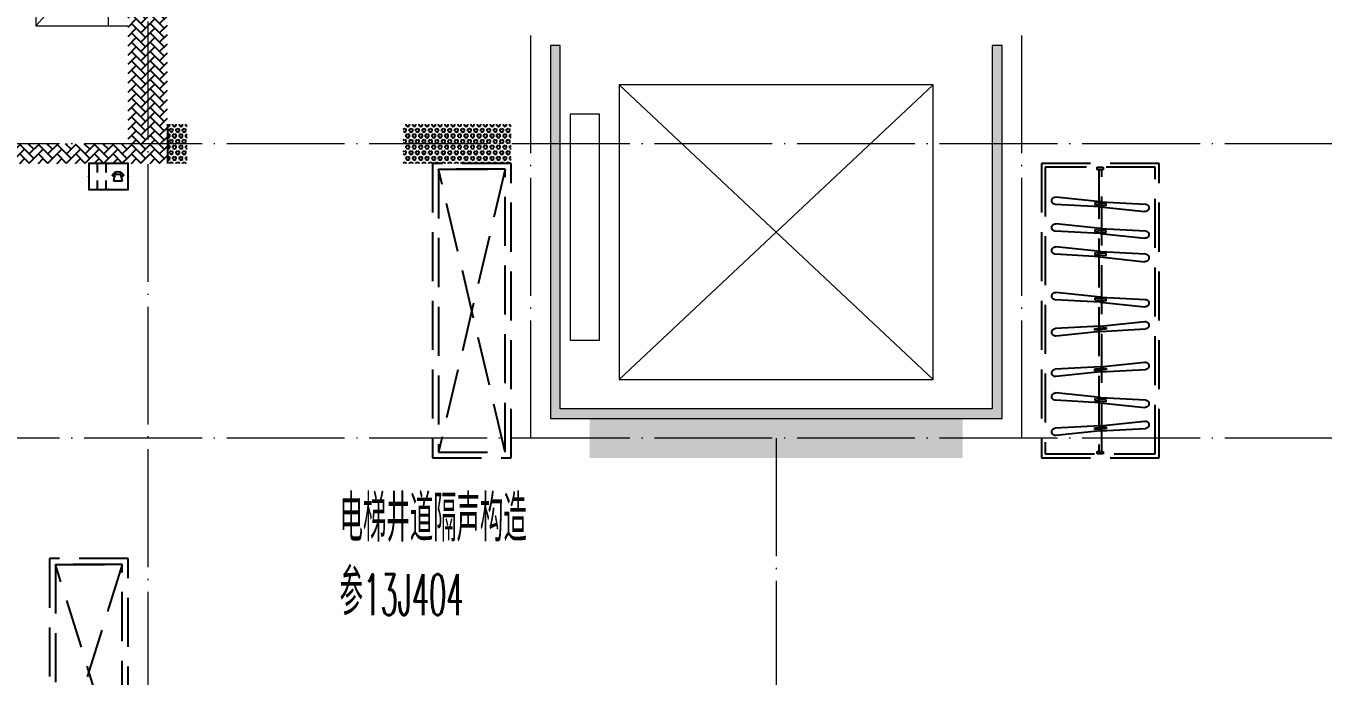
# Model space of a CAD drawing. Extents: x -518115 to 389031, y -231062 to 1628073.
# Drawn here: x 46996 to 53601, y 290204 to 293515 of the extents above; entities that cross this region are included whole.
import ezdxf
from ezdxf.enums import TextEntityAlignment as Align

# ---------------------------------------------------------------- set-up
doc = ezdxf.new("R2010")
doc.units = 0
doc.header["$LTSCALE"] = 1000
doc.header["$MEASUREMENT"] = 0
doc.linetypes.add('A户型$0$DASH', pattern=[0.35, 0.25, -0.1])
doc.linetypes.add('DOTE', pattern=[2.4200000000000004, 2, -0.2, 0.02, -0.2])
for name, color, linetype, lineweight in [('3.5方案汇报，与郭总、侯月琴确定户型_t8$0$STAIR', 2, 'Continuous', 18), ('DOTE', 19, 'DOTE', 9), ('LVTRY', 1, 'Continuous', 13), ('PUB_HATCH', 8, 'Continuous', 9), ('WINDOW', 144, 'Continuous', 15), ('填充', 251, 'Continuous', 5), ('平面-空调预留孔', 173, 'Continuous', 15)]:
    doc.layers.add(name, color=color, linetype=linetype, lineweight=lineweight)
for name, color, linetype in [('5fur', 250, 'Continuous'), ('EQUIP-安防', 3, 'Continuous'), ('PUB_TEXT', 4, 'Continuous'), ('保温', 6, 'Continuous'), ('建筑-排气道', 9, 'Continuous')]:
    doc.layers.add(name, color=color, linetype=linetype)
doc.styles.add('_TCH_DIM', font='SIMPLEX.shx', dxfattribs={"width": 0.7, "bigfont": 'GBCBIG.shx'})
doc.styles.add('_TEL_DIM', font='SIMPLEX', dxfattribs={"width": 0.8, "height": 3.5, "bigfont": 'HZTXT'})
doc.styles.add('DIM_FONT', font='SIMPLEX.shx', dxfattribs={"width": 0.56})
pattern_1 = [(90, (0, 0), (-16.49778, 1.010197673501861e-15), [9.525, -19.05]), (210, (0, 0), (8.248889999999996, -14.28749658604684), [9.525, -19.05]), (150, (5.83238038093927e-16, 9.525), (-8.248890000000003, -14.28749658604684), [9.525, -19.05])]
pattern_2 = [(45, (0, 0), (0, 47.41575231924514), [100.584, -33.528]), (135, (23.70786, 23.70786), (3.05311331771918e-15, 47.41575231924513), [100.584, -33.528])]

# ---------------------------------------------------------------- blocks, each defined once
blk = doc.blocks.new('GDGDGDSDA')
at = {"layer": 'DOTE', "linetype": 'DOTE', "ltscale": 0.3}
for p, q in [((453635.036221659, 370658.3318268224), (453634.7978355026, 359558.331827242)), ((455584.8193165596, 366358.3318260413), (455584.8193166445, 368458.3318260653)), ((458084.8193069046, 366358.3318260893), (458084.8193068199, 368458.3318260653)), ((471334.8193115436, 367858.3318270331), (417334.819312298, 367858.3318270331)), ((471334.8193115436, 366358.3318253069), (417334.819312298, 366358.3318263437)), ((456834.8193047661, 366358.3318260653), (456834.8193047661, 359558.331827242))]:
    blk.add_line(p, q, dxfattribs=at)
blk = doc.blocks.new('dfgdfgsf')
at = {"layer": '5fur', "linetype": 'A户型$0$DASH'}
for p, q in [((2086656.552133835, -1251032.189169037), (2086626.552133835, -1251032.189169037)), ((2086626.552133835, -1251032.189169037), (2086626.552133835, -1251044.189169037)), ((2086626.552133835, -1251044.189169037), (2086656.552133835, -1251044.189169037)), ((2086649.052133835, -1251044.189169037), (2086649.052133835, -1252480.189184548)), ((2086656.552133835, -1251044.189169037), (2086656.552133835, -1251032.189169037)), ((2086640.012626641, -1251207.207411414), (2086868.046218595, -1251183.393453666)), ((2086640.012626641, -1251207.207411414), (2086411.06648884, -1251219.45851867)), ((2086642.065881883, -1251233.224168215), (2086414.032289928, -1251257.038125963)), ((2086642.065881883, -1251233.224168215), (2086871.012019684, -1251220.973060959)), ((2086640.012626641, -1251343.926958486), (2086867.572187244, -1251320.162504684)), ((2086640.012626641, -1251343.926958486), (2086411.06648884, -1251356.178065741)), ((2086642.065881883, -1251369.943715286), (2086414.032289928, -1251393.757673034)), ((2086642.065881883, -1251369.943715286), (2086871.012019684, -1251357.692608031)), ((2086640.012626641, -1251460.926958486), (2086411.06648884, -1251473.178065741)), ((2086640.012626641, -1251460.926958486), (2086868.046218595, -1251437.113000738)), ((2086642.065881883, -1251488.943715286), (2086414.032289928, -1251512.757673034)), ((2086642.272492185, -1251488.922138602), (2086871.012019684, -1251474.692608031)), ((2086640.012626641, -1251692.823365086), (2086411.06648884, -1251705.074472341)), ((2086641.958843569, -1251718.8398122), (2086413.925251614, -1251742.653769948)), ((2086640.012626641, -1251692.823365086), (2086868.046218595, -1251669.009407338)), ((2086642.065881883, -1251718.840121886), (2086871.012019684, -1251706.589014631)), ((2086640.012626641, -1251867.548872134), (2086411.06648884, -1251855.297764878)), ((2086642.065881883, -1251841.532115333), (2086414.032289928, -1251817.718157585)), ((2086642.065881883, -1251841.532115333), (2086871.012019684, -1251853.783222589)), ((2086640.012626641, -1251867.548872134), (2086868.046218595, -1251891.362829882)), ((2086642.065881883, -1252048.362897546), (2086414.032289928, -1252024.548939798)), ((2086642.065881883, -1252048.362897546), (2086871.012019684, -1252060.614004801)), ((2086640.012626641, -1252074.379654346), (2086411.06648884, -1252062.128547091)), ((2086640.012626641, -1252074.379654346), (2086868.046218595, -1252098.193612094)), ((2086640.00347948, -1252204.927447958), (2086868.046693073, -1252181.119012747)), ((2086640.012626641, -1252204.926958486), (2086411.06648884, -1252217.178065741)), ((2086642.065881883, -1252230.943715286), (2086414.032289928, -1252254.757673034)), ((2086642.065881883, -1252230.943715286), (2086871.012019684, -1252218.692608031)), ((2086640.012626641, -1252374.379654346), (2086411.06648884, -1252362.128547091)), ((2086642.065881883, -1252348.362897546), (2086414.032289928, -1252324.548939798)), ((2086640.012626641, -1252374.379654346), (2086868.046218595, -1252398.193612094)), ((2086642.065881883, -1252348.362897546), (2086871.012019684, -1252360.614004801)), ((2086656.552133835, -1252480.189184548), (2086626.552133835, -1252480.189184548)), ((2086626.552133835, -1252480.189184548), (2086626.552133835, -1252492.189184548)), ((2086626.552133835, -1252492.189184548), (2086656.552133835, -1252492.189184548)), ((2086656.552133835, -1252492.189184548), (2086656.552133835, -1252480.189184548))]:
    blk.add_line(p, q, dxfattribs=at)
for points in [[(2086941.552133844, -1252512.189184548), (2086341.552133826, -1252512.189184548), (2086341.552133826, -1251012.189169037), (2086941.552133844, -1251012.189169037)], [(2086921.552133844, -1252492.189184548), (2086361.552133826, -1252492.189184548), (2086361.552133826, -1251032.189169037), (2086921.552133844, -1251032.189169037)], [(2089641.574593927, -1252512.189162764), (2089641.574593927, -1251012.189169037), (2090041.576491032, -1251012.189169037), (2090041.576491032, -1252512.189162764)], [(2089671.574593927, -1252482.189162764), (2089671.574593927, -1251042.189169037), (2090011.576491032, -1251042.189169037), (2090011.576491032, -1252482.189162764)], [(2086669.975935881, -1251222.303577964), (2086612.130426479, -1251226.868774013), (2086611.446011676, -1251218.196567505), (2086669.291521079, -1251213.631371456)], [(2086669.975935881, -1251359.023125037), (2086612.130426479, -1251363.588321085), (2086611.446011676, -1251354.916114577), (2086669.291521079, -1251350.350918529)], [(2086669.975935881, -1251476.023125037), (2086612.130426479, -1251480.588321085), (2086611.446011676, -1251471.916114577), (2086669.291521079, -1251467.350918529)], [(2086669.975935881, -1251707.919531636), (2086612.130426479, -1251712.484727685), (2086611.446011676, -1251703.812521177), (2086669.291521079, -1251699.247325129)], [(2086669.975935881, -1251852.452705584), (2086612.130426479, -1251847.887509534), (2086611.446011676, -1251856.559716042), (2086669.291521079, -1251861.124912091)], [(2086669.975935881, -1252059.283487796), (2086612.130426479, -1252054.718291747), (2086611.446011676, -1252063.390498255), (2086669.291521079, -1252067.955694304)], [(2086669.975935881, -1252220.023125037), (2086612.130426479, -1252224.588321085), (2086611.446011676, -1252215.916114577), (2086669.291521079, -1252211.350918529)], [(2086669.975935881, -1252359.283487796), (2086612.130426479, -1252354.718291747), (2086611.446011676, -1252363.390498255), (2086669.291521079, -1252367.955694304)], [(2091591.540163053, -1254175.039719756), (2091591.540163053, -1253025.039719979), (2091991.540163053, -1253025.039719979), (2091991.540163053, -1254175.039719756)], [(2091621.540163053, -1254145.039719756), (2091621.540163053, -1253055.039719979), (2091961.540163053, -1253055.039719979), (2091961.540163053, -1254145.039719756)]]:
    blk.add_lwpolyline(points, close=True, dxfattribs=at)
for points in [[(2086634.052133851, -1252480.189184548), (2086634.052133851, -1251044.189169037)], [(2089671.574593927, -1252482.189162764), (2090011.576491032, -1251042.189169037), (2089671.574593927, -1251042.189169037), (2090011.576491032, -1252482.189162764)], [(2091621.540163053, -1254145.039719756), (2091961.540163053, -1253055.039719979), (2091621.540163053, -1253055.039719979), (2091961.540163053, -1254145.039719756)]]:
    blk.add_lwpolyline(points, dxfattribs=at)
for centre, radius, start, end in [((2086869.52911914, -1251202.183257312), 18.84219772992773, 274.5124580593468, 94.51245805934676), ((2086412.549389384, -1251238.248322315), 18.84219772992773, 94.51245805934676, 274.5124580593468), ((2086869.52911914, -1251338.902804384), 18.84219772992773, 274.5124580593468, 94.51245805934676), ((2086412.549389384, -1251374.967869388), 18.84219772992773, 94.51245805934676, 274.5124580593468), ((2086869.52911914, -1251455.902804384), 18.84219772992773, 274.5124580593468, 94.51245805934676), ((2086413.467632937, -1251492.892270836), 19.86740246134075, 97.25134376341428, 271.6272697501093), ((2086412.44235107, -1251723.863966302), 18.84219772992773, 94.51245805934676, 274.5124580593468), ((2086869.52911914, -1251687.799210984), 18.84219772992773, 274.5124580593468, 94.51245805934676), ((2086412.549389384, -1251836.507961232), 18.84219772992773, 85.4875419406524, 265.4875419406524), ((2086869.52911914, -1251872.573026235), 18.84219772992773, 265.4875419406524, 85.4875419406524), ((2086412.549389384, -1252043.338743445), 18.84219772992773, 85.4875419406524, 265.4875419406524), ((2086869.52911914, -1252079.403808448), 18.84219772992773, 265.4875419406524, 85.4875419406524), ((2086869.52911914, -1252199.902804384), 18.84219772992773, 274.5124580593468, 94.51245805934676), ((2086412.549389384, -1252235.967869388), 18.84219772992773, 94.51245805934676, 274.5124580593468), ((2086412.549389384, -1252343.338743445), 18.84219772992773, 85.4875419406524, 265.4875419406524), ((2086869.52911914, -1252379.403808448), 18.84219772992773, 265.4875419406524, 85.4875419406524)]:
    blk.add_arc(centre, radius, start, end, dxfattribs=at)
blk = doc.blocks.new('A-Kitchen-7')
at = {"layer": 'LVTRY'}
for p, q in [((-518.6581278588565, 779.725278688129), (-7.244008776673581, 834.3051076843403)), ((-7.244008776673581, 834.3051076843403), (-3.585880917788018, 810.5855355854728)), ((-515, 756.005706589378), (-518.6581278588565, 779.725278688129)), ((-3.585880917788018, 810.5855355854728), (-515, 756.005706589378)), ((515, 756.005706589378), (-515, 756.005706589378)), ((-515, 756.005706589378), (-515, 40)), ((-485.6368437646597, 760.5342107040924), (-484.9384396369278, 756.005706589378)), ((-29.12075551543967, 766.9560861630598), (-112.0975807690556, 756.005706589378)), ((-29.12075551546877, 766.9560861630598), (-35.20590834700852, 806.4126680237241)), ((515, 780), (-5.820766091346741e-11, 780)), ((0, 756.005706589378), (-5.820766091346741e-11, 780)), ((515, 756.005706589378), (515, 780)), ((515, 40), (515, 756.005706589378)), ((-515, 40), (515, 40))]:
    blk.add_line(p, q, dxfattribs=at)
blk.add_lwpolyline([(-468.9430810984049, 40), (-468.9430810984049, 0), (468.9430810984049, 0), (468.9430810984632, 40)], close=True, dxfattribs=at)
blk = doc.blocks.new('rtyg7uyhg')
at = {"layer": 'LVTRY'}
for p, q in [((193590.3031336021, 45458.1133254503), (193590.3030643982, 45069.47696181395)), ((194234.6213208837, 45488.79502889935), (193620.9849572473, 45488.79513816872)), ((194265.3030643982, 45069.47684161765), (194265.3031336021, 45458.113205254)), ((193682.3485790417, 45406.97694542356), (193887.8216881326, 45406.97690883528)), ((193896.3984467548, 45429.87059594441), (193857.5823896687, 45326.26016876537)), ((193875.2965560293, 45316.03289288385), (193945.6178257855, 45401.45376218002)), ((193925.7802168131, 45440.40881343969), (193940.0533153456, 45432.16822680717)), ((194111.8940335871, 45406.97686893496), (194173.2576699507, 45406.97685800815)), ((193620.9848935069, 45130.84059271414), (193620.9849317512, 45345.61331998683)), ((193857.5823896687, 45326.26016876537), (193875.2965560293, 45316.03289288385)), ((194009.6212953876, 45345.61325078298), (194009.6212571432, 45130.84052351015)), ((194050.5303480524, 45130.84051622554), (194050.5303862967, 45345.61324349836)), ((194234.6212953876, 45345.61321071758), (194234.6212571432, 45130.84048344476)), ((193948.2576098526, 45069.47689807355), (193682.3485189436, 45069.47694542356)), ((194173.2576098526, 45069.47685800816), (194111.893973489, 45069.47686893508)), ((193620.9848771165, 45038.79513816872), (194234.621240753, 45038.79502889935))]:
    blk.add_line(p, q, dxfattribs=at)
for centre, radius in [((193866.4394935961, 45437.65873082454), 20.45454545454545), ((193989.1667663234, 45437.6587089707), 20.45454545454545), ((194070.9849481416, 45437.65869440146), 20.45454545454545), ((193815.3030944472, 45238.22692174855), 25.56818181818182), ((194137.4621853563, 45238.2268643822), 25.56818181818182)]:
    blk.add_circle(centre, radius, dxfattribs=at)
for centre, radius, start, end in [((193620.9849517839, 45458.11331998683), 30.68181818181818, 89.99998979807194, 179.9999897972382), ((193915.5529409315, 45422.69466753349), 20.45454545454545, 59.99998980057491, 159.4623117970261), ((194234.6213154203, 45458.11321071746), 30.68181818181818, 359.9999897972382, 89.99998979807194), ((193682.3485681149, 45345.61330905991), 61.36363636363636, 89.99998979807194, 179.9999897972382), ((193929.8260394641, 45414.45408090108), 20.45454545454545, 320.5376677968172, 59.99998980057491), ((193948.2576590239, 45345.6132617099), 61.36363636363636, 359.9999897972382, 89.99998979807194), ((194111.8940226603, 45345.61323257144), 61.36363636363636, 89.99998979807194, 179.9999897972382), ((194173.2576590239, 45345.6132216445), 61.36363636363636, 359.9999897972382, 89.99998979807194), ((193682.3485298705, 45130.84058178721), 61.36363636363636, 179.9999897972382, 269.9999897980719), ((193948.2576207797, 45130.8405344372), 61.36363636363636, 269.9999897980719, 359.9999897972382), ((194111.893984416, 45130.84050529861), 61.36363636363636, 179.9999897972382, 269.9999897980719), ((194173.2576207797, 45130.84049437181), 61.36363636363636, 269.9999897980719, 359.9999897972382), ((193620.9848825799, 45069.47695635049), 30.68181818181818, 179.9999897972382, 269.9999897980719), ((194234.6212462163, 45069.47684708112), 30.68181818181818, 269.9999897980719, 359.9999897972382)]:
    blk.add_arc(centre, radius, start, end, dxfattribs=at)
at = {"layer": 'LVTRY', "style": 'DIM_FONT', "width": 0.8, "flags": 9}
for tag in ['XSIZE', 'YSIZE']:
    blk.add_attdef(tag, (193927.8031388824, 45487.7665121054), '', height=0.5, rotation=89.99998979807198, dxfattribs=at)
blk = doc.blocks.new('FRSDFDGDGDRGDR')
at = {"layer": '平面-空调预留孔'}
for p, q in [((699612.3179923807, 775043.9561356568), (699612.3179923807, 775441.1561356868)), ((699618.9179923869, 775447.756135683), (699746.3179923192, 775447.756135683)), ((699746.3179923192, 775447.756135683), (699746.3179923192, 775355.3561357355)), ((699719.9179922946, 775342.156135743), (699719.9179922946, 775142.9561356006)), ((699726.5179923008, 775348.7561357393), (699739.7179923131, 775348.7561357393)), ((699726.5179923008, 775136.3561356043), (699739.7179923131, 775136.3561356043)), ((699746.3179923192, 775129.7561356081), (699746.3179923192, 775037.3561356605)), ((699746.3179923192, 775037.3561356605), (699618.9179923869, 775037.3561356605))]:
    blk.add_line(p, q, dxfattribs=at)
blk.add_lwpolyline([(699766.1179923377, 775166.7161355871), (699792.5179923623, 775153.5161355946), (699792.5179923623, 775057.1561356493), (699766.1179923377, 775043.9561356568), (699766.1179923377, 775017.5561356718), (699618.9179923869, 775017.5561356718, -0.4142135623730951), (699592.5179923623, 775043.9561356568), (699592.5179923623, 775441.1561356868, -0.4142135623730951), (699618.9179923869, 775467.5561356718), (699766.1179923377, 775467.5561356718), (699766.1179923377, 775441.1561356868), (699792.5179923623, 775427.9561356943), (699792.5179923623, 775331.596135749), (699766.1179923377, 775318.3961357565)], format="xyb", close=True, dxfattribs=at)
for centre, radius in [((699739.7179923131, 775331.596135749), 10.55999999400228), ((699739.7179923131, 775243.1561357992), 15.83999999100342), ((699739.7179923131, 775153.5161355946), 10.55999999400228)]:
    blk.add_circle(centre, radius, dxfattribs=at)
for centre, radius, start, end in [((699618.917992382, 775441.1561356819), 6.600000001199078, 89.99999995997936, 179.9999999533093), ((699726.5179922959, 775342.1561357381), 6.600000001199078, 89.99999995997936, 179.9999999533093), ((699739.717992318, 775355.3561357405), 6.600000001206354, 269.9999999599793, 359.9999999533093), ((699726.5179922959, 775142.9561356056), 6.600000001199078, 180.0000000400206, 270.0000000533608), ((699739.717992318, 775129.7561356032), 6.600000001206354, 4.002063966804346e-08, 90.00000005336085), ((699618.917992382, 775043.9561356618), 6.600000001199078, 180.0000000400206, 270.0000000533608)]:
    blk.add_arc(centre, radius, start, end, dxfattribs=at)
blk = doc.blocks.new('*U88')
h = blk.add_hatch(color=5)
h.set_gradient(color1=(0, 0, 255), rotation=180, tint=1)
h.paths.add_polyline_path([(3.524958103184869e-15, -2.819966482547906e-15), (-6.350000000000009, -6.349999999999992), (-6.350000000000001, -2.159000000000014), (-15, -2.158999999999999), (-14.99999999999999, 2.159000000000044), (-6.349999999999993, 2.159000000000029), (-6.349999999999985, 6.350000000000009)])
at = {"color": 0, "linetype": 'Continuous'}
blk.add_lwpolyline([(3.524958103184869e-15, -2.819966482547906e-15), (-6.350000000000009, -6.349999999999992), (-6.350000000000001, -2.159000000000014), (-15, -2.158999999999999), (-14.99999999999999, 2.159000000000044), (-6.349999999999993, 2.159000000000029), (-6.349999999999985, 6.350000000000009)], close=True, dxfattribs=at)
blk = doc.blocks.new('A$C3E873908')
at = {"layer": 'PUB_HATCH'}
blk.add_hatch(color=256, dxfattribs=at).paths.add_polyline_path([(-335, -15), (-335, -285), (-230, -285), (-230, -270), (-300, -270), (-320, -250), (-320, -50), (-300, -30), (-50, -30), (-30, -50), (-30, -250), (-50, -270), (-120, -270), (-120, -285), (-15, -285), (-15, -15)])
at = {"layer": 'LVTRY', "color": 1}
for p, q in [((-230, -270), (-230, -285)), ((-120, -270), (-120, -285))]:
    blk.add_line(p, q, dxfattribs=at)
for points in [[(0, 0), (-350, 0), (-350, -300), (0, -300)], [(-15, -15), (-335, -15), (-335, -285), (-15, -285)], [(-300, -270), (-50, -270), (-30, -250), (-30, -50), (-50, -30), (-300, -30), (-320, -50), (-320, -250), (-300, -270)]]:
    blk.add_lwpolyline(points, close=True, dxfattribs=at)
at = {"layer": '建筑-排气道', "xscale": 5, "yscale": 5, "zscale": 5, "rotation": 90.00000000000001}
blk.add_blockref('*U88', (-165.0969475251622, -332.3122707742732), dxfattribs=at)
blk = doc.blocks.new('VXCVXVXVDXVDX')
at = {"layer": 'LVTRY', "color": 251}
for p, q in [((436416.5788132118, 294415.3626137216), (436886.7882998344, 294415.3626137216)), ((436516.578813212, 293515.3626137216), (436516.578813212, 294415.3626137216)), ((436670.8481987689, 294172.406880383), (436886.7882998344, 294415.3626137216)), ((436886.7882998344, 294415.3626137216), (436886.7882998344, 293515.3626137216)), ((436416.5788132118, 294172.406880383), (436670.8481987689, 294172.406880383)), ((436670.8481987689, 294172.406880383), (436670.8481987689, 293757.3083375058)), ((436670.8481987689, 293757.3083375058), (436416.5788132118, 293757.3083375058)), ((436886.7882998344, 293515.3626137216), (436670.8481987689, 293757.3083375058)), ((436886.7882998344, 293515.3626137216), (436416.5788132118, 293515.3626137216))]:
    blk.add_line(p, q, dxfattribs=at)
at = {"layer": 'LVTRY'}
for p, q in [((436826.5788132118, 294335.3626137216), (436426.5788132118, 294335.3626137218)), ((436516.578813212, 294325.3626137218), (436516.5788132122, 293605.3626137216)), ((436836.5788132118, 293605.3626137216), (436836.5788132118, 294325.3626137216)), ((436461.5788132118, 294295.3626137219), (436746.5788132118, 294295.3626137218)), ((436461.5788132118, 294290.3626137219), (436746.5788132118, 294290.3626137218)), ((436551.578813212, 294075.3626137218), (436551.578813212, 294285.3626137219)), ((436556.578813212, 294075.3626137218), (436556.578813212, 294285.3626137219)), ((436701.8288132122, 294225.3626137218), (436701.8288132122, 294315.3626137219)), ((436701.8288132122, 294315.3626137219), (436706.3288132122, 294315.3626137219)), ((436706.3288132122, 294315.3626137219), (436706.3288132122, 294225.3626137218)), ((436751.5788132118, 294285.3626137218), (436751.5788132118, 294075.3626137218)), ((436756.5788132118, 294285.3626137218), (436756.5788132118, 294075.3626137218)), ((436706.3288132122, 294225.3626137218), (436701.8288132122, 294225.3626137218)), ((436516.578813212, 293757.3083375058), (436516.578813212, 294172.406880383)), ((436531.5788132122, 294182.612613722), (436659.0788132122, 294182.612613722)), ((436531.5788132122, 294178.112613722), (436531.5788132122, 294182.612613722)), ((436659.0788132122, 294178.112613722), (436531.5788132122, 294178.112613722)), ((436776.5788132115, 294182.612613722), (436649.0788132115, 294182.612613722)), ((436649.0788132115, 294182.612613722), (436649.0788132115, 294178.112613722)), ((436649.0788132115, 294178.112613722), (436776.5788132115, 294178.112613722)), ((436659.0788132122, 294182.612613722), (436659.0788132122, 294178.112613722)), ((436706.3288132122, 294135.3626137218), (436701.8288132122, 294135.3626137218)), ((436701.8288132122, 294135.3626137218), (436701.8288132122, 294045.3626137216)), ((436706.3288132122, 294045.3626137216), (436706.3288132122, 294135.3626137218)), ((436776.5788132115, 294178.112613722), (436776.5788132115, 294182.612613722)), ((436746.5788132118, 294070.3626137218), (436461.5788132118, 294070.3626137218)), ((436746.5788132118, 294065.3626137218), (436461.5788132118, 294065.3626137218)), ((436701.8288132122, 294045.3626137216), (436706.3288132122, 294045.3626137216)), ((436815.9756168248, 294015.3626137216), (436777.1820095973, 294015.3626137216)), ((436796.5788132118, 293995.9658101086), (436796.5788132118, 294034.7594173361)), ((436796.5788132118, 293895.9658101086), (436796.5788132118, 293934.7594173361)), ((436746.5788132118, 293865.3626137216), (436461.5788132118, 293865.3626137216)), ((436746.5788132118, 293860.3626137216), (436461.5788132118, 293860.3626137216)), ((436701.8288132122, 293795.3626137216), (436701.8288132122, 293885.3626137216)), ((436701.8288132122, 293885.3626137216), (436706.3288132122, 293885.3626137216)), ((436706.3288132122, 293885.3626137216), (436706.3288132122, 293795.3626137216)), ((436815.9756168248, 293915.3626137216), (436777.1820095973, 293915.3626137216)), ((436551.578813212, 293855.3626137216), (436551.578813212, 293645.3626137215)), ((436556.578813212, 293855.3626137216), (436556.578813212, 293645.3626137215)), ((436706.3288132122, 293795.3626137216), (436701.8288132122, 293795.3626137216)), ((436751.5788132118, 293645.3626137216), (436751.5788132118, 293855.3626137216)), ((436756.5788132118, 293645.3626137216), (436756.5788132118, 293855.3626137216)), ((436659.0788132122, 293752.6126137214), (436531.5788132122, 293752.6126137214)), ((436531.5788132122, 293752.6126137214), (436531.5788132122, 293748.1126137214)), ((436531.5788132122, 293748.1126137214), (436659.0788132122, 293748.1126137214)), ((436649.0788132115, 293748.1126137214), (436649.0788132115, 293752.6126137214)), ((436649.0788132115, 293752.6126137214), (436776.5788132115, 293752.6126137214)), ((436776.5788132115, 293748.1126137214), (436649.0788132115, 293748.1126137214)), ((436659.0788132122, 293748.1126137214), (436659.0788132122, 293752.6126137214)), ((436776.5788132115, 293752.6126137214), (436776.5788132115, 293748.1126137214)), ((436706.3288132122, 293705.3626137216), (436701.8288132122, 293705.3626137216)), ((436701.8288132122, 293705.3626137216), (436701.8288132122, 293615.3626137216)), ((436706.3288132122, 293615.3626137216), (436706.3288132122, 293705.3626137216)), ((436461.5788132118, 293640.3626137215), (436746.5788132118, 293640.3626137216)), ((436461.5788132118, 293635.3626137215), (436746.5788132118, 293635.3626137216)), ((436701.8288132122, 293615.3626137216), (436706.3288132122, 293615.3626137216)), ((436426.578813212, 293595.3626137216), (436826.5788132118, 293595.3626137216))]:
    blk.add_line(p, q, dxfattribs=at)
blk.add_lwpolyline([(437016.5794646026, 292915.3634144634), (437016.5779587863, 295015.3630851463), (438516.5701812393, 295015.3630842563), (438516.5701812393, 293789.3634144615)], dxfattribs=at)
for centre, radius in [((436604.0788132118, 294180.3626137218), 29.7), ((436604.0788132118, 294180.3626137218), 11.7), ((436796.5788132118, 294015.3626137216), 16.99680361435897), ((436796.5788132118, 293915.3626137216), 16.99680361435897), ((436604.0788132118, 293750.3626137216), 29.7), ((436604.0788132118, 293750.3626137216), 11.7)]:
    blk.add_circle(centre, radius, dxfattribs=at)
for centre, radius, start, end in [((436526.578813212, 294325.3626137218), 10, 90, 180), ((436826.5788132118, 294325.3626137216), 10, 7.016709298534877e-15, 90), ((436561.578813212, 294285.3626137219), 10, 90, 180), ((436561.578813212, 294285.3626137219), 5, 90, 180), ((436746.5788132118, 294285.3626137218), 10, 7.016709298534877e-15, 90), ((436746.5788132118, 294285.3626137218), 5, 7.016709298534877e-15, 90), ((436604.0788132118, 294180.3626137218), 56.7, 2.274239184344274, 87.72576081585402), ((436604.0788132118, 294180.3626137218), 52.2, 2.470411041799992, 87.52958895835616), ((436704.078813212, 294180.3626137218), 56.7, 92.27423918414597, 177.7257608156557), ((436704.078813212, 294180.3626137218), 52.2, 92.47041104164384, 177.5295889582), ((436604.0788132118, 294180.3626137218), 56.7, 272.274239184146, 357.7257608156558), ((436604.0788132118, 294180.3626137218), 52.2, 272.4704110416438, 357.5295889582), ((436704.078813212, 294180.3626137218), 56.7, 182.2742391843443, 267.725760815854), ((436704.078813212, 294180.3626137218), 52.2, 182.4704110418, 267.5295889583562), ((436561.578813212, 294075.3626137218), 10, 180, 270), ((436561.578813212, 294075.3626137218), 5, 180, 270), ((436746.5788132118, 294075.3626137218), 5, 270, 7.016709298534877e-15), ((436746.5788132118, 294075.3626137218), 10, 270, 7.016709298534877e-15), ((436561.578813212, 293855.3626137216), 10, 90, 180), ((436561.578813212, 293855.3626137216), 5, 90, 180), ((436746.5788132118, 293855.3626137216), 10, 7.016709298534877e-15, 90), ((436746.5788132118, 293855.3626137216), 5, 7.016709298534877e-15, 90), ((436604.0788132118, 293750.3626137216), 56.7, 2.274239184344274, 87.72576081585402), ((436604.0788132118, 293750.3626137216), 52.2, 2.470411041799992, 87.52958895835616), ((436704.078813212, 293750.3626137216), 56.7, 92.27423918414597, 177.7257608156557), ((436704.078813212, 293750.3626137216), 52.2, 92.47041104164384, 177.5295889582), ((436604.0788132118, 293750.3626137216), 56.7, 272.274239184146, 357.7257608156558), ((436604.0788132118, 293750.3626137216), 52.2, 272.4704110416438, 357.5295889582), ((436704.078813212, 293750.3626137216), 56.7, 182.2742391843443, 267.725760815854), ((436704.078813212, 293750.3626137216), 52.2, 182.4704110418, 267.5295889583562), ((436526.5788132122, 293605.3626137216), 10, 180, 270), ((436561.578813212, 293645.3626137215), 10, 180, 270), ((436561.578813212, 293645.3626137215), 5, 180, 270), ((436746.5788132118, 293645.3626137216), 5, 270, 7.016709298534877e-15), ((436746.5788132118, 293645.3626137216), 10, 270, 7.016709298534877e-15), ((436826.5788132118, 293605.3626137216), 10, 270, 7.016709298534877e-15)]:
    blk.add_arc(centre, radius, start, end, dxfattribs=at)
at = {"xscale": -1}
for name, p in [('A$C3E873908', (436416.5694273568, 295615.3626172644)), ('rtyg7uyhg', (632006.8818456081, 250026.5681428527))]:
    blk.add_blockref(name, p, dxfattribs=at)
at = {"rotation": 90}
blk.add_blockref('FRSDFDGDGDRGDR', (1212534.134853216, -404177.1549065949), dxfattribs=at)
at = {"layer": 'LVTRY', "color": 1, "extrusion": (0, 0, -1), "xscale": -0.7999999999883585, "yscale": 0.7999999999883585, "zscale": -0.7999999999883585, "rotation": 270}
blk.add_blockref('A-Kitchen-7', (-439116.570181246, 293377.3634144608), dxfattribs=at)
blk = doc.blocks.new('VXVXVXDVXDVXVDX')
at = {"layer": '保温', "linetype": 'ByBlock', "ltscale": 10}
h = blk.add_hatch(dxfattribs=at)
h.set_pattern_fill('AR-HBONE', color=251, scale=55)
h.set_pattern_definition(pattern_2)
h.paths.add_polyline_path([(436416.5558995031, 294715.3631572535), (436216.5779397453, 294715.3631572578), (436216.5779792742, 292815.3647226786), (436416.5559390341, 292815.2059150265)])
at = {"layer": '保温', "linetype": 'Continuous', "ltscale": 10}
h = blk.add_hatch(dxfattribs=at)
h.set_pattern_fill('HEX', color=251, scale=10, angle=90, style=0)
h.set_pattern_definition(pattern_1)
h.paths.add_polyline_path([(435016.5779792558, 292815.3639125522), (435016.5779383158, 293015.3622759465), (434466.5562220896, 293015.3622677507), (434466.5562630296, 292815.3639043564)])
h = blk.add_hatch(dxfattribs=at)
h.set_pattern_fill('HEX', color=251, scale=10, angle=90, style=0)
h.set_pattern_definition(pattern_1)
h.paths.add_polyline_path([(436216.5779792472, 292815.363310201), (436216.5779383072, 293015.3616735953), (436116.5779383073, 293015.3622759249), (436116.5779792473, 292815.3639125307)])
at = {"layer": '保温', "linetype": 'ByBlock', "ltscale": 10}
h = blk.add_hatch(dxfattribs=at)
h.set_pattern_fill('AR-HBONE', color=251, scale=55)
h.set_pattern_definition(pattern_2)
h.paths.add_polyline_path([(437016.5794850799, 292815.3639125307), (437016.5794646212, 292915.3630901581), (436416.577958781, 292915.3630820104), (436416.5779792398, 292815.3639043829)])
at = {"layer": '保温', "linetype": 'Continuous', "ltscale": 10}
h = blk.add_hatch(dxfattribs=at)
h.set_pattern_fill('HEX', color=251, scale=10, angle=90, style=0)
h.set_pattern_definition(pattern_1)
h.paths.add_polyline_path([(434066.5562636866, 291315.3631071998), (434066.5562227457, 291515.3614566755), (432166.5562227249, 291515.364729858), (432166.5562636657, 291315.3663803823)])
at = {"layer": '保温', "color": 251, "linetype": 'ByBlock', "ltscale": 10}
blk.add_line((436216.5779587697, 293015.3630860929), (436216.5779587689, 292815.3630860727), dxfattribs=at)
blk = doc.blocks.new('$equip$00002628')
at = {"linetype": 'Continuous'}
for p, q in [((-0.624999999998181, 0.4150000000045111), (0.625000000001819, 0.4150000000045111)), ((-0.624999999998181, -0.4150000000045111), (-0.624999999998181, 0.4150000000045111)), ((0.07074779736467462, 0.1292446097322681), (0.07074779736467462, 0.4150000000045111)), ((0.3500291924156045, 0.1292446097322681), (0.3500291924156045, 0.4150000000045111)), ((0.625000000001819, 0.4150000000045111), (0.625000000001819, -0.4150000000045111)), ((-0.4717313354612998, 0.009603462141967611), (-0.4090194958534994, 0.009603462141967611)), ((-0.4457289298279647, -0.1375965378647379), (-0.3945289298262651, 0.05760346212991863)), ((-0.3945289298262651, 0.05760346212991863), (-0.3945289298262651, 0.05760346212991863)), ((-0.3945289298262651, 0.05760346212991863), (-0.2057289298081741, 0.05760346212991863)), ((-0.2057289298081741, 0.05760346212991863), (-0.1545289298064745, -0.1375965378647379)), ((-0.1912383637663879, 0.009603462141967611), (-0.1285265242022433, 0.009603462141967611)), ((-0.1545289298064745, -0.1375965378647379), (-0.4457289298279647, -0.1375965378647379)), ((0.07074779736467462, -0.4150000000045111), (0.07074779736467462, -0.1292446097468201)), ((0.3500291924156045, -0.4150000000045111), (0.3500291924156045, -0.1292446097468201)), ((0.625000000001819, -0.4150000000045111), (-0.624999999998181, -0.4150000000045111))]:
    blk.add_line(p, q, dxfattribs=at)
at = {"const_width": 0.05}
blk.add_lwpolyline([(-0.624999999998181, 0.4150000000045111), (0.625000000001819, 0.4150000000045111), (0.625000000001819, -0.4150000000045111), (-0.624999999998181, -0.4150000000045111), (-0.624999999998181, 0.4150000000045111), (0.625000000001819, 0.4150000000045111)], dxfattribs=at)
at = {"linetype": 'Continuous'}
blk.add_arc((-0.3001289298244956, -0.01143547351603047), 0.1728873113639825, 6.989740462788838, 173.0102595372112, dxfattribs=at)
for p in [(1.818989403545856e-12, 0.4150000000045111), (-0.624999999998181, 0), (0.625000000001819, -3.637978807091713e-12), (1.818989403545856e-12, -0.4150000000045111)]:
    blk.add_point(p)
at = {"color": 7, "style": '_TEL_DIM', "flags": 1}
blk.add_attdef('A', text='', height=2.5e-05, dxfattribs=at).set_placement((1.818989403545856e-12, 0), align=Align.MIDDLE_CENTER)
blk = doc.blocks.new('GDFGDDADWADAW')
at = {"layer": 'EQUIP-安防', "xscale": -160, "yscale": 160, "zscale": 160}
blk.add_blockref('$equip$00002628', (454716.5794461815, 292748.9630860878), dxfattribs=at)

msp = doc.modelspace()

# ---------------------------------------------------------------- hatches: boundary and pattern name
at = {"layer": '填充'}
h = msp.add_hatch(dxfattribs=at)
h.set_pattern_fill('隔热材料02', color=256, scale=100, style=0)
h.set_pattern_definition([(0, (-1148391.818623894, -317223.2677104312), (0, 50), []), (0, (-1148391.818623894, -317206.6012104312), (0, 50), []), (270, (-1148348.077123894, -317197.9699604312), (50, -9.184850993605149e-15), [5.01775, -44.98225]), (270, (-1148385.535873894, -317197.9699604312), (50, -9.184850993605149e-15), [5.01775, -44.98225]), (90, (-1148360.024123894, -317231.8989604312), (-50, 3.061616997868383e-15), [5.01775, -44.98225]), (90, (-1148373.589123894, -317231.8989604312), (-50, 3.061616997868383e-15), [5.01775, -44.98225]), (180, (-1148341.794373894, -317239.9344604312), (-6.123233995736766e-15, -50), [50.02425, 0.02425]), (135, (-1148355.751623894, -317237.4257104312), (2.775557561562891e-15, 49.99987405109137), [4.268000000000001, -66.44274999999999]), (116.56505, (-1148308.769623894, -317234.4077104313), (0.0001128305918363104, 49.99993342107836), [2.804999999999996, -108.9984999999999]), (116.56505, (-1148358.769623894, -317234.4077104313), (0.0001128305918363104, 49.99993342107836), [2.804999999999996, -108.9984999999999]), (153.43495, (-1148300.734123894, -317239.9344604312), (-0.0001128305918057793, 49.99993342107837), [5.609999999999999, -106.1935]), (153.43495, (-1148350.734123894, -317239.9344604312), (-0.0001128305918057793, 49.99993342107837), [5.609999999999999, -106.1935]), (63.43495000000001, (-1148310.024123894, -317226.8812104312), (-0.0001128305918307593, 49.99993342107837), [26.714, -85.0895]), (63.43495000000001, (-1148360.024123894, -317226.8812104312), (-0.0001128305918307593, 49.99993342107837), [26.714, -85.0895]), (116.56505, (-1148298.077123894, -317197.9699604312), (0.0001128305918363104, 49.99993342107836), [2.804999999999996, -108.9984999999999]), (116.56505, (-1148348.077123894, -317197.9699604312), (0.0001128305918363104, 49.99993342107836), [2.804999999999996, -108.9984999999999]), (135, (-1148349.331623894, -317195.4612104312), (2.775557561562891e-15, 49.99987405109137), [4.268000000000001, -66.44274999999999]), (153.43495, (-1148302.349623894, -317192.4432104313), (-0.0001128305918057793, 49.99993342107837), [5.609999999999999, -106.1935]), (153.43495, (-1148352.349623894, -317192.4432104313), (-0.0001128305918057793, 49.99993342107837), [5.609999999999999, -106.1935]), (45, (-1148384.281373894, -317195.4612104312), (0, 49.99987405109137), [4.268000000000001, -66.44274999999999]), (63.43495000000001, (-1148335.535873894, -317197.9699604312), (-0.0001128305918307593, 49.99993342107837), [2.805, -108.9985]), (63.43495000000001, (-1148385.535873894, -317197.9699604312), (-0.0001128305918307593, 49.99993342107837), [2.805, -108.9985]), (26.56505, (-1148331.263623894, -317192.4432104313), (0.0001128305918307593, 49.99993342107837), [5.609999999999999, -106.1935]), (26.56505, (-1148381.263623894, -317192.4432104313), (0.0001128305918307593, 49.99993342107837), [5.609999999999999, -106.1935]), (116.56505, (-1148323.589123894, -317226.8812104312), (0.0001128305918363104, 49.99993342107836), [26.71399999999997, -85.08949999999987]), (116.56505, (-1148373.589123894, -317226.8812104312), (0.0001128305918363104, 49.99993342107836), [26.71399999999997, -85.08949999999987]), (45, (-1148377.861373894, -317237.4257104312), (0, 49.99987405109137), [4.268000000000001, -66.44274999999999]), (63.43495000000001, (-1148324.843373894, -317234.4077104313), (-0.0001128305918307593, 49.99993342107837), [2.805, -108.9985]), (63.43495000000001, (-1148374.843373894, -317234.4077104313), (-0.0001128305918307593, 49.99993342107837), [2.805, -108.9985]), (26.56505, (-1148332.879123894, -317239.9344604312), (0.0001128305918307593, 49.99993342107837), [5.609999999999999, -106.1935]), (26.56505, (-1148382.879123894, -317239.9344604312), (0.0001128305918307593, 49.99993342107837), [5.609999999999999, -106.1935])])
h.paths.add_polyline_path([(49716.57869984291, 293415.3630932828), (49666.57869984291, 293415.3630932812), (49666.57869991072, 291515.363093261), (51966.57869992056, 291515.363093279), (51966.57869994693, 293415.3630932823), (51916.57869994687, 293415.3630932815), (51916.5786999212, 291565.363093276), (49716.57869990909, 291565.3630932615)])

# ---------------------------------------------------------------- linework, layer by layer
at = {"layer": '3.5方案汇报，与郭总、侯月琴确定户型_t8$0$STAIR'}
for p, q in [((50016.57840323029, 293215.3630932504), (51616.57840323076, 291715.3630932518)), ((51616.57840323076, 293215.3630932504), (50016.57840323029, 291715.3630932518))]:
    msp.add_line(p, q, dxfattribs=at)
for points in [[(51616.57840323076, 291715.3630932518), (51616.57840323076, 293215.3630932504), (50016.57840323029, 293215.3630932504), (50016.57840323029, 291715.3630932518)], [(49916.57840323984, 291915.3630933673), (49916.57840323984, 293065.3630933678), (49766.57840323704, 293065.3630933678), (49766.57840323704, 291915.3630933673)]]:
    msp.add_lwpolyline(points, close=True, dxfattribs=at)
at = {"layer": '填充'}
msp.add_lwpolyline([(49716.57869984291, 293415.3630932828), (49666.57869984291, 293415.3630932812), (49666.57869991072, 291515.363093261), (51966.57869992056, 291515.363093279), (51966.57869994693, 293415.3630932823), (51916.57869994687, 293415.3630932815), (51916.5786999212, 291565.363093276), (49716.57869990909, 291565.3630932615)], close=True, dxfattribs=at)

# ---------------------------------------------------------------- block references
for name, p in [('GDGDGDSDA', (-406018.2406094485, -74942.96873280557)), ('GDFGDDADWADAW', (-407300, -2.328306436538696e-10))]:
    msp.add_blockref(name, p)
at = {"xscale": -1}
for name in ['VXVXVXDVXDVXVDX', 'VXCVXVXVDXVDX']:
    msp.add_blockref(name, (483933.1574049445, -2.328306436538696e-10), dxfattribs=at)
at = {"layer": 'WINDOW', "xscale": -1}
msp.add_blockref('dfgdfgsf', (2139108.153293439, 1543827.552252825), dxfattribs=at)

# ---------------------------------------------------------------- texts
at = {"layer": 'PUB_TEXT', "color": 3, "style": '_TCH_DIM'}
for s, height, width, p in [('电梯井道隔声构造', 236.3120567375886, 0.7, (48593.23455424867, 290889.6110868449)), ('参', 236.3120567375886, 0.7, (48593.23455424867, 290514.8966187598)), ('13J404', 208.25, 0.4941176470588236, (48713.6494478657, 290514.8966187598))]:
    msp.add_text(s, height=height, dxfattribs=dict(at, width=width)).set_placement(p)

doc.saveas('drawing.dxf')
